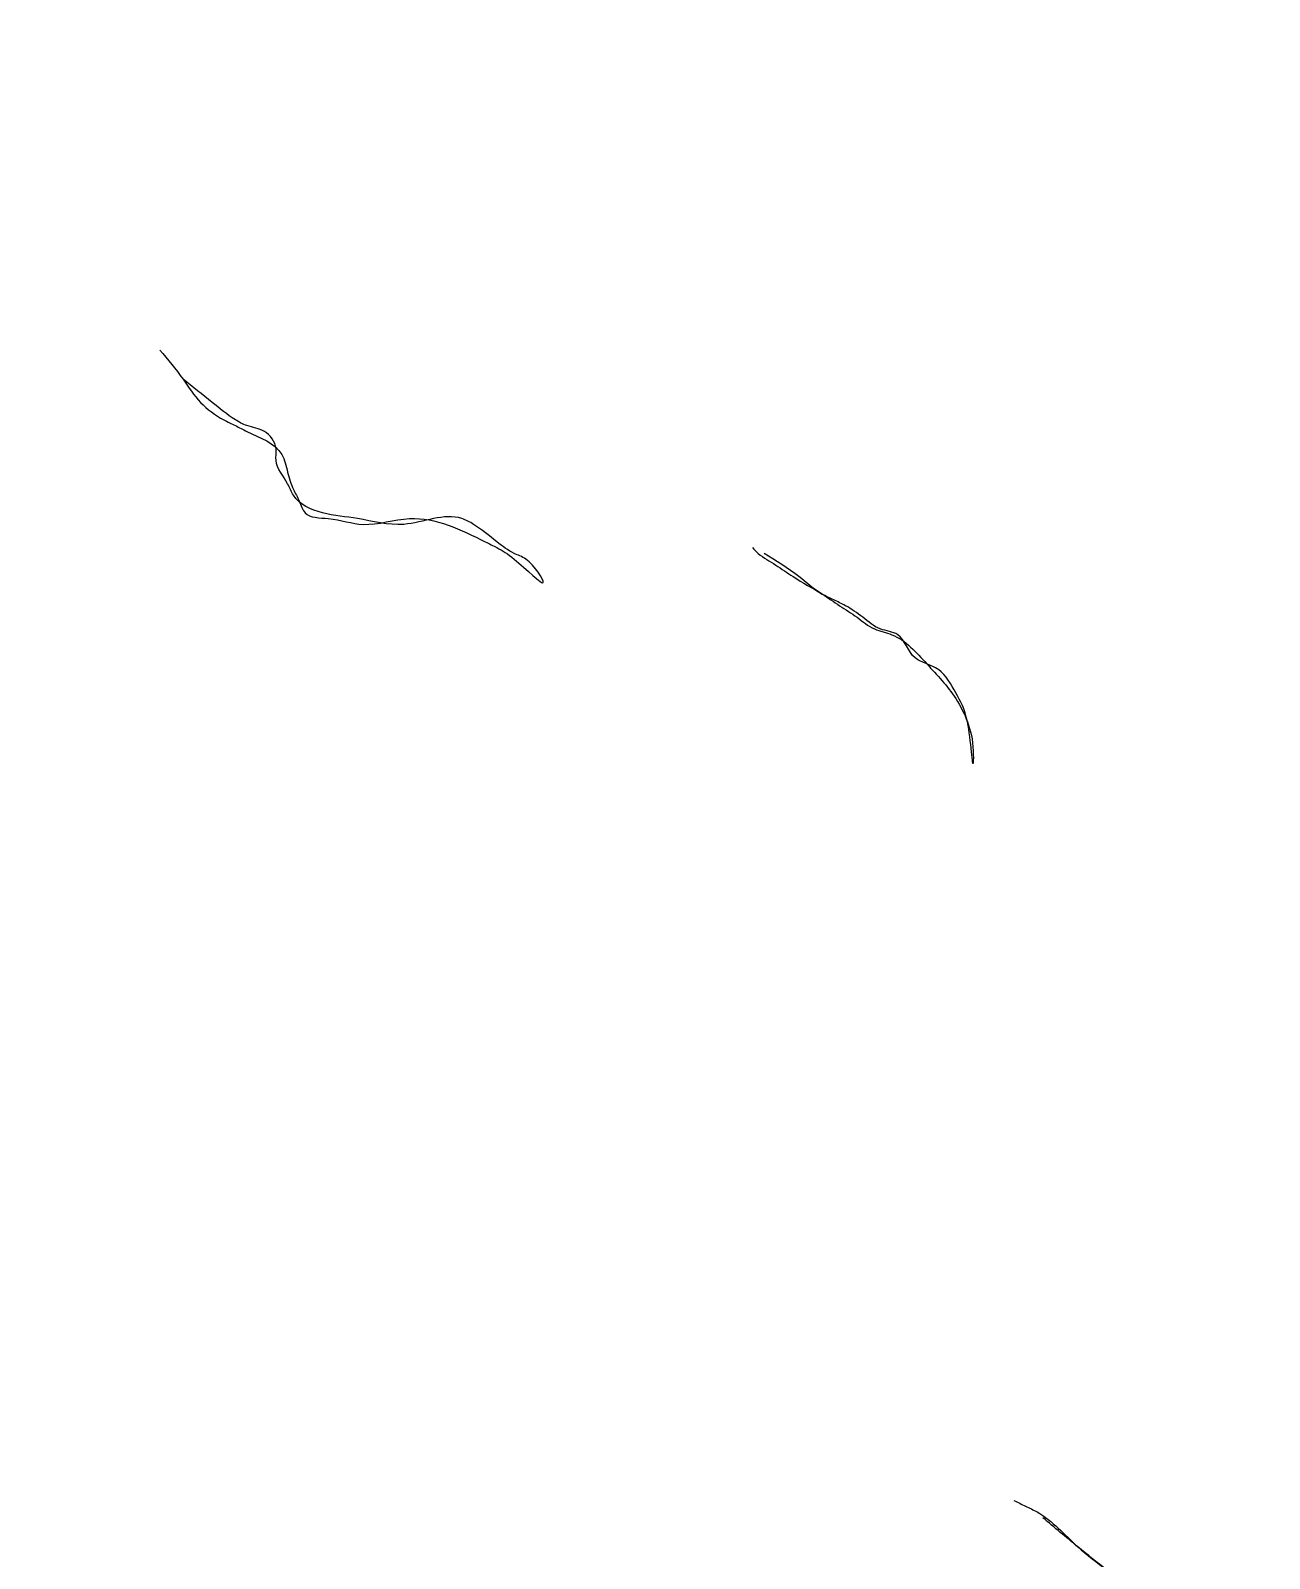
# Model space of a CAD drawing. Header units: metres. Extents: x 0 to 100, y 0 to 141.
# Drawn here: x 64.02 to 69.35, y 81.78 to 88.35 of the extents above; entities that cross this region are included whole.
import ezdxf

# ---------------------------------------------------------------- set-up
doc = ezdxf.new("R2010")
doc.units = ezdxf.units.M

msp = doc.modelspace()

# ---------------------------------------------------------------- linework, layer by layer
for points in [[(64.575, 86.975), (64.675, 86.85), (64.75, 86.75), (64.85, 86.675), (64.9, 86.65), (64.95, 86.625), (65.1, 86.525), (65.125, 86.45), (65.15, 86.375), (65.175, 86.325), (65.2, 86.275), (65.3, 86.25), (65.45, 86.225), (65.65, 86.25), (65.975, 86.15), (66.025, 86.125), (66.1, 86.075), (66.225, 85.975), (66.15, 86.075), (66.1, 86.1), (66.025, 86.15), (65.925, 86.225), (65.875, 86.25), (65.625, 86.225), (65.425, 86.25), (65.275, 86.275), (65.15, 86.35), (65.125, 86.4), (65.075, 86.5), (65.075, 86.55), (65.025, 86.625), (64.95, 86.65), (64.9, 86.675), (64.8, 86.75), (64.675, 86.85)], [(67.125, 86.125), (67.15, 86.1), (67.225, 86.05), (67.3, 86), (67.425, 85.925), (67.5, 85.875), (67.575, 85.825), (67.65, 85.775), (67.725, 85.75), (67.875, 85.625), (68, 85.475), (68.05, 85.375), (68.075, 85.25), (68.075, 85.2), (68.05, 85.375), (68, 85.5), (67.925, 85.6), (67.875, 85.625), (67.825, 85.65), (67.75, 85.75), (67.675, 85.775), (67.6, 85.825), (67.525, 85.875), (67.475, 85.9), (67.425, 85.925), (67.325, 86), (67.175, 86.1)], [(68.25, 82.025), (68.3, 82), (68.35, 81.975), (68.525, 81.825), (68.65, 81.725), (68.75, 81.65), (68.925, 81.425), (68.975, 81.325), (69, 81.375), (68.925, 81.475), (68.9, 81.525), (68.75, 81.65), (68.65, 81.725), (68.525, 81.825), (68.375, 81.95)]]:
    msp.add_spline(points, degree=3)

doc.saveas('drawing.dxf')
